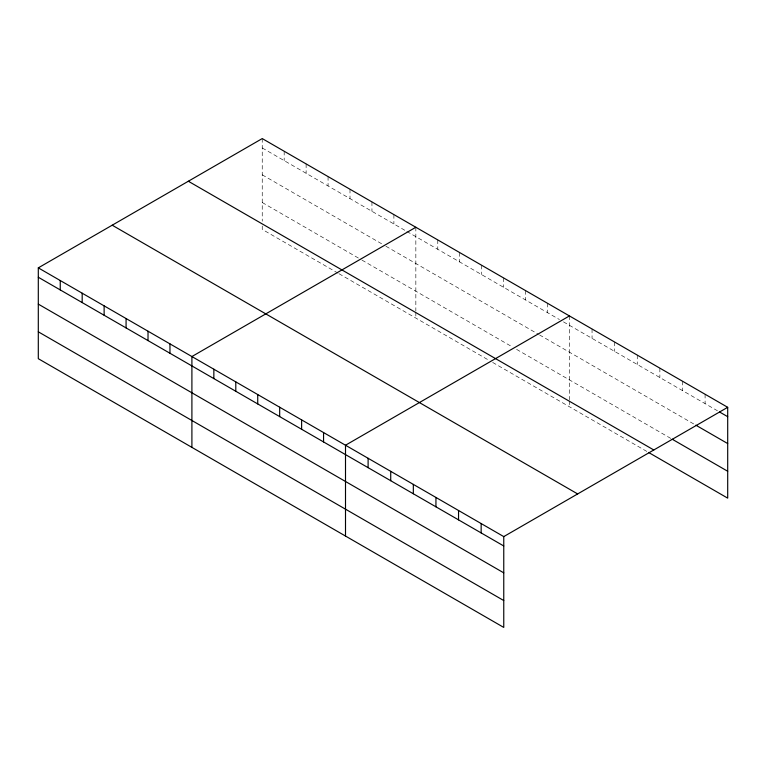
<?xml version="1.0" encoding="UTF-8"?>
<svg xmlns="http://www.w3.org/2000/svg" width="766" height="766" viewBox="0 0 766 766"><rect width="100%" height="100%" fill="white"/><g stroke="black" fill="none" stroke-linecap="round" stroke-linejoin="round"><path stroke-width="0.57" stroke-dasharray="3.83 2.87" d="M262.24 147.953L405.865 230.882M406.861 231.456L559.467 319.556M563.46 321.864L717.426 410.758M262.24 174.83L381.928 243.933M385.92 246.24L538.527 334.349M539.523 334.924L693.785 423.991M262.24 202.521L360.978 259.53M361.983 260.114L512.588 347.065M516.581 349.373L671.179 438.631M338.036 273.165L262.24 229.398L262.24 225.893M339.041 273.74L488.651 360.125M492.643 362.423L647.548 451.854M705.093 394.26L705.093 403.634M682.487 381.2L682.487 390.583M659.871 368.149L659.871 377.533M637.264 355.098L637.264 364.482M614.658 342.048L614.658 351.422M592.051 328.997L592.051 338.371M569.444 315.937L569.444 399.756M569.444 400.924L569.444 406.765M547.498 303.269L547.498 312.652M525.553 290.601L525.553 299.985M503.616 277.934L503.616 287.317M481.67 265.266L481.67 274.64M459.724 252.598L459.724 261.972M437.779 239.93L437.779 249.304M415.842 227.263L415.842 311.073M415.842 312.241L415.842 318.082M393.896 214.585L393.896 223.969M371.95 201.918L371.95 211.301M350.005 189.25L350.005 198.633M328.068 176.582L328.068 185.966M306.122 163.914L306.122 173.288M284.176 151.247L284.176 160.621M262.24 138.579L262.24 221.221"/><path stroke-width="1.15" d="M503.76 572.853L503.76 536.602L38.3 267.861L38.3 358.689L503.76 627.421L503.76 572.853L38.3 304.121M648.572 452.447L727.7 498.139L727.7 407.311L262.24 138.579L38.3 267.861M415.842 227.263L191.902 356.544L191.902 447.373M569.444 315.937L345.504 445.228L345.504 536.056M503.76 536.602L727.7 407.311M719.475 411.945L727.7 416.685M695.844 425.178L727.7 443.562M672.203 439.215L727.7 471.262M188.34 181.245L653.8 449.977M112.2 225.204L577.66 493.936M38.3 277.244L503.76 545.976M38.3 331.812L503.76 600.544M481.153 523.542L481.153 532.925M458.547 510.491L458.547 519.875M435.94 497.44L435.94 506.814M413.334 484.39L413.334 493.764M390.727 471.329L390.727 480.713M368.111 458.279L368.111 467.662M323.558 432.56L323.558 441.934M301.622 419.892L301.622 429.266M279.676 407.225L279.676 416.599M257.73 394.557L257.73 403.931M235.794 381.88L235.794 391.263M213.848 369.212L213.848 378.595M169.956 343.877L169.956 353.26M148.02 331.209L148.02 340.592M126.074 318.541L126.074 327.915M104.128 305.873L104.128 315.247M82.182 293.206L82.182 302.58M60.246 280.538L60.246 289.912"/></g></svg>
